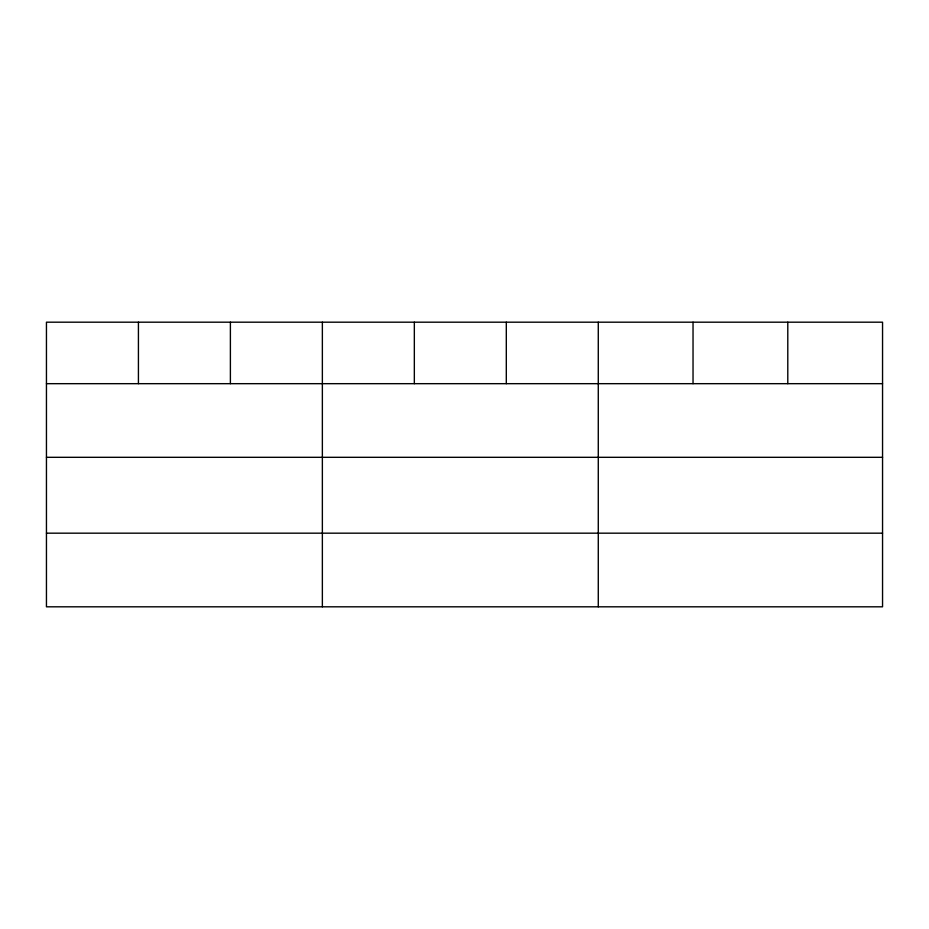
<?xml version="1.0" encoding="UTF-8"?>
<svg xmlns="http://www.w3.org/2000/svg" width="929" height="929" viewBox="0 0 929 929"><rect width="100%" height="100%" fill="white"/><g stroke="black" fill="none" stroke-linecap="round" stroke-linejoin="round"><path stroke-width="1.39" d="M882.55 457.312L882.55 322.189L46.45 322.189L46.45 606.811L882.55 606.811L882.55 457.312L46.45 457.312M46.45 383.677L882.55 383.677M46.45 533.176L882.55 533.176M787.792 322.189L787.792 383.677M693.034 322.189L693.034 383.677M598.276 322.189L598.276 606.811M506.305 322.189L506.305 383.677M414.334 322.189L414.334 383.677M322.363 322.189L322.363 606.811M230.392 322.189L230.392 383.677M138.421 322.189L138.421 383.677"/></g></svg>
